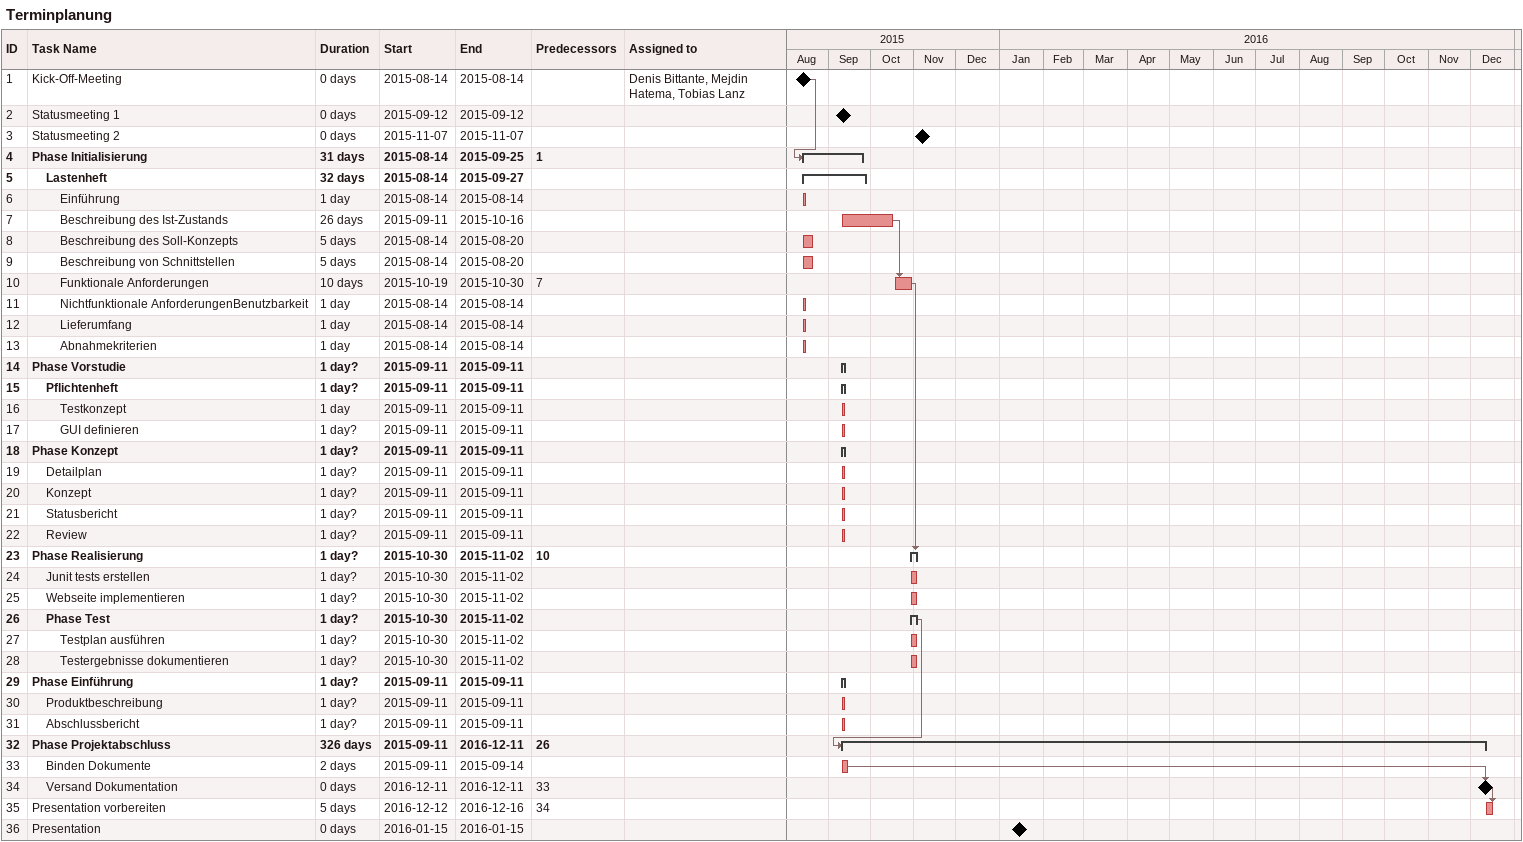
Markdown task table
Terminplanung

| ID | Level | Task | Duration | Start | Finish | Predecessors | Resources |
|---|---|---|---|---|---|---|---|
| 1 | 1 | Kick-Off-Meeting | 0d | 2015-08-14 | 2015-08-14 |  | Denis Bittante, Mejdin Hatema, Tobias Lanz |
| 2 | 1 | Statusmeeting 1 | 0d | 2015-09-12 | 2015-09-12 |  |  |
| 3 | 1 | Statusmeeting 2 | 0d | 2015-11-07 | 2015-11-07 |  |  |
| 4 | 1 | **Phase Initialisierung** | 31d | 2015-08-14 | 2015-09-25 | 1 |  |
| 5 | 2 | **Lastenheft** | 32d | 2015-08-14 | 2015-09-27 |  |  |
| 6 | 3 | Einführung | 1d | 2015-08-14 | 2015-08-14 |  |  |
| 7 | 3 | Beschreibung des Ist-Zustands | 26d | 2015-09-11 | 2015-10-16 |  |  |
| 8 | 3 | Beschreibung des Soll-Konzepts | 5d | 2015-08-14 | 2015-08-20 |  |  |
| 9 | 3 | Beschreibung von Schnittstellen | 5d | 2015-08-14 | 2015-08-20 |  |  |
| 10 | 3 | Funktionale Anforderungen | 10d | 2015-10-19 | 2015-10-30 | 7 |  |
| 11 | 3 | Nichtfunktionale AnforderungenBenutzbarkeit | 1d | 2015-08-14 | 2015-08-14 |  |  |
| 12 | 3 | Lieferumfang | 1d | 2015-08-14 | 2015-08-14 |  |  |
| 13 | 3 | Abnahmekriterien | 1d | 2015-08-14 | 2015-08-14 |  |  |
| 14 | 1 | **Phase Vorstudie** | 1d? | 2015-09-11 | 2015-09-11 |  |  |
| 15 | 2 | **Pflichtenheft** | 1d? | 2015-09-11 | 2015-09-11 |  |  |
| 16 | 3 | Testkonzept | 1d | 2015-09-11 | 2015-09-11 |  |  |
| 17 | 3 | GUI definieren | 1d? | 2015-09-11 | 2015-09-11 |  |  |
| 18 | 1 | **Phase Konzept** | 1d? | 2015-09-11 | 2015-09-11 |  |  |
| 19 | 2 | Detailplan | 1d? | 2015-09-11 | 2015-09-11 |  |  |
| 20 | 2 | Konzept | 1d? | 2015-09-11 | 2015-09-11 |  |  |
| 21 | 2 | Statusbericht | 1d? | 2015-09-11 | 2015-09-11 |  |  |
| 22 | 2 | Review | 1d? | 2015-09-11 | 2015-09-11 |  |  |
| 23 | 1 | **Phase Realisierung** | 1d? | 2015-10-30 | 2015-11-02 | 10 |  |
| 24 | 2 | Junit tests erstellen | 1d? | 2015-10-30 | 2015-11-02 |  |  |
| 25 | 2 | Webseite implementieren | 1d? | 2015-10-30 | 2015-11-02 |  |  |
| 26 | 2 | **Phase Test** | 1d? | 2015-10-30 | 2015-11-02 |  |  |
| 27 | 3 | Testplan ausführen | 1d? | 2015-10-30 | 2015-11-02 |  |  |
| 28 | 3 | Testergebnisse dokumentieren | 1d? | 2015-10-30 | 2015-11-02 |  |  |
| 29 | 1 | **Phase Einführung** | 1d? | 2015-09-11 | 2015-09-11 |  |  |
| 30 | 2 | Produktbeschreibung | 1d? | 2015-09-11 | 2015-09-11 |  |  |
| 31 | 2 | Abschlussbericht | 1d? | 2015-09-11 | 2015-09-11 |  |  |
| 32 | 1 | **Phase Projektabschluss** | 326d | 2015-09-11 | 2016-12-11 | 26 |  |
| 33 | 2 | Binden Dokumente | 2d | 2015-09-11 | 2015-09-14 |  |  |
| 34 | 2 | Versand Dokumentation | 0d | 2016-12-11 | 2016-12-11 | 33 |  |
| 35 | 1 | Presentation vorbereiten | 5d | 2016-12-12 | 2016-12-16 | 34 |  |
| 36 | 1 | Presentation | 0d | 2016-01-15 | 2016-01-15 |  |  |
